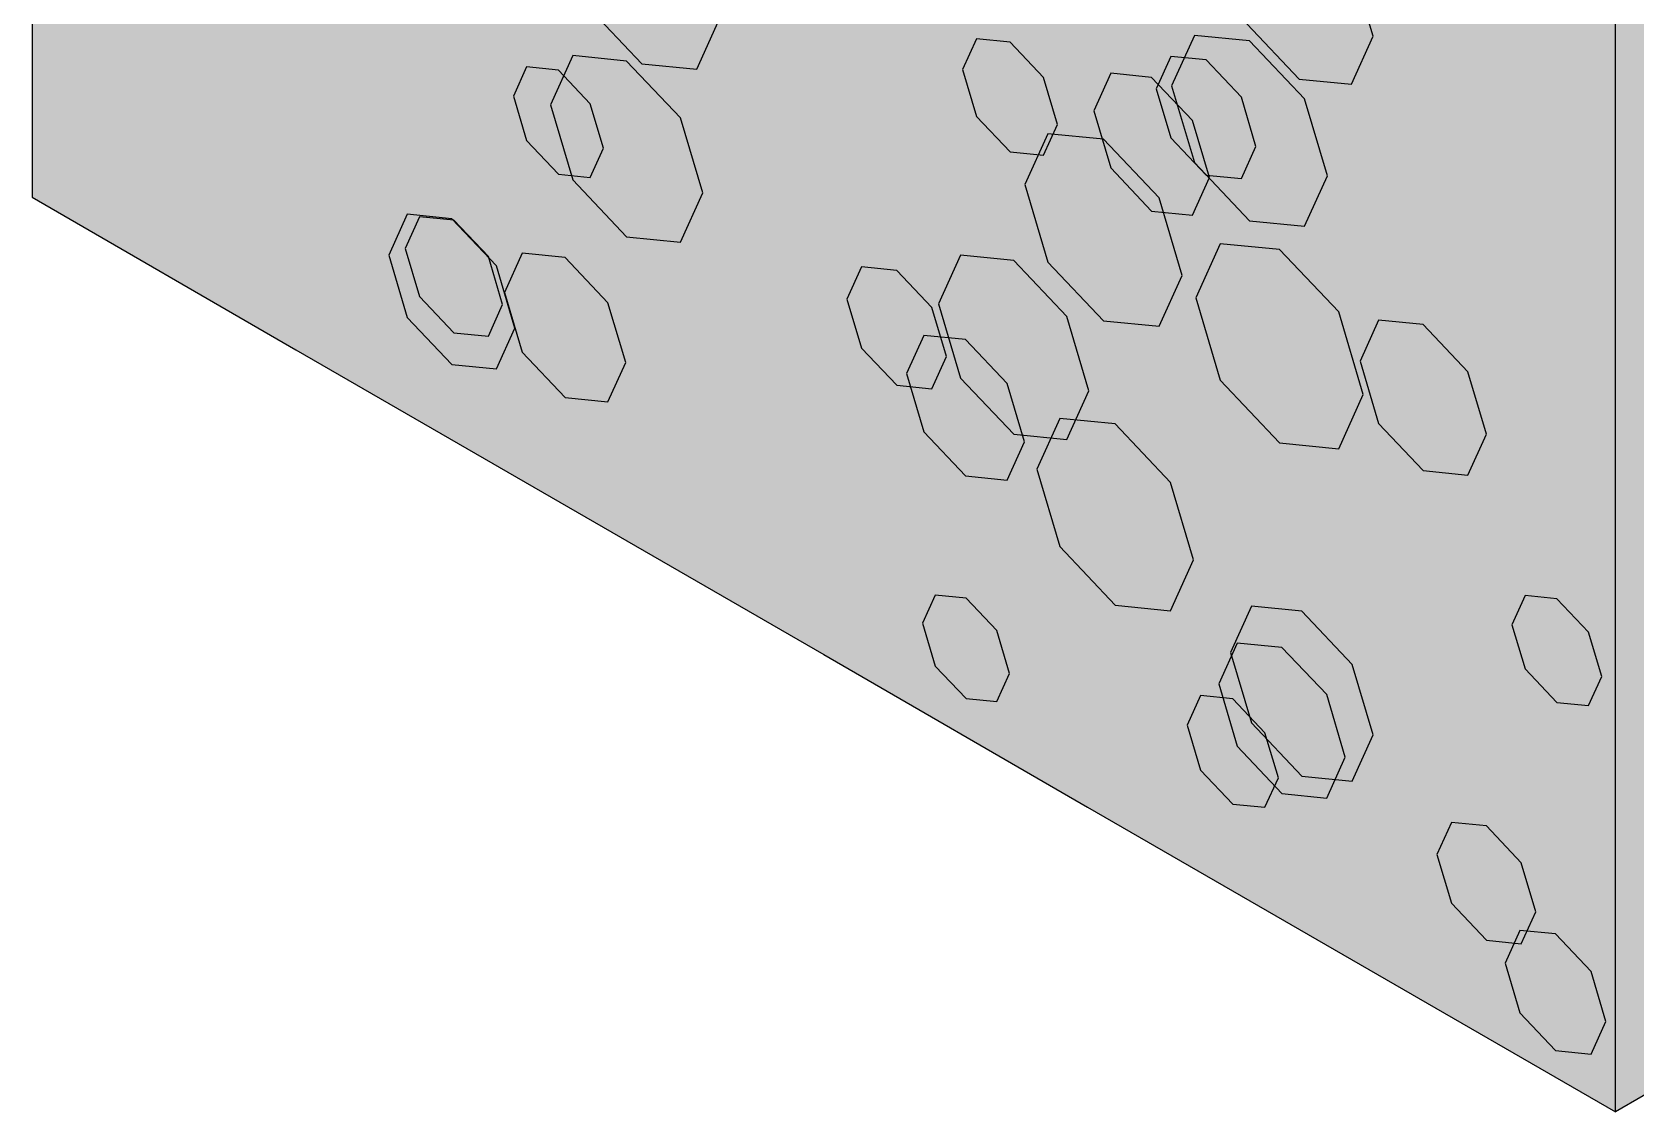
# Model space of a CAD drawing. Header units: metres. Extents: x 0 to 14.2, y 0 to 5.9.
# Drawn here: x 11.7598 to 12.023, y 0.635 to 0.8121 of the extents above; entities that cross this region are included whole.
import ezdxf

# ---------------------------------------------------------------- set-up
doc = ezdxf.new("R2010")
doc.units = ezdxf.units.M
doc.header["$LTSCALE"] = 0.25
doc.layers.add('ISO-ARISTAS', color=8, linetype='CONTINUOUS')
doc.layers.add('ISO-CONCRETO-SUP', color=254, linetype='CONTINUOUS', true_color=0xe8e8e8)

msp = doc.modelspace()

# ---------------------------------------------------------------- linework, layer by layer
at = {"layer": 'ISO-ARISTAS', "color": 250}
for p, q in [((11.75981, 0.845), (11.75981, 0.785)), ((11.97986, 0.8114), (11.97631, 0.82336)), ((11.85082, 0.81641), (11.85984, 0.80688)), ((11.86887, 0.80599), (11.87261, 0.81425)), ((11.95913, 0.81345), (11.96772, 0.80439)), ((12.01962, 0.755), (12.01962, 0.815)), ((12.01962, 0.755), (12.01962, 0.815)), ((11.91477, 0.81098), (11.91249, 0.80594)), ((11.92028, 0.81044), (11.91477, 0.81098)), ((11.95054, 0.81156), (11.9468, 0.80328)), ((11.95958, 0.81066), (11.95054, 0.81156)), ((11.96862, 0.80112), (11.95958, 0.81066)), ((11.97631, 0.80353), (11.97986, 0.8114)), ((11.84854, 0.80823), (11.84488, 0.80015)), ((11.85736, 0.80735), (11.84854, 0.80823)), ((11.92579, 0.80463), (11.92028, 0.81044)), ((11.94668, 0.80809), (11.94428, 0.8028)), ((11.95246, 0.80752), (11.94668, 0.80809)), ((11.84094, 0.80638), (11.83878, 0.80159)), ((11.84618, 0.80586), (11.84094, 0.80638)), ((11.85141, 0.80034), (11.84618, 0.80586)), ((11.86619, 0.79804), (11.85736, 0.80735)), ((11.85984, 0.80688), (11.86887, 0.80599)), ((11.91249, 0.80594), (11.91477, 0.79827)), ((11.93681, 0.80534), (11.93402, 0.79919)), ((11.94352, 0.80467), (11.93681, 0.80534)), ((11.95825, 0.80141), (11.95246, 0.80752)), ((11.92807, 0.79695), (11.92579, 0.80463)), ((11.95024, 0.79758), (11.94352, 0.80467)), ((11.94428, 0.8028), (11.94668, 0.79473)), ((11.9468, 0.80328), (11.95054, 0.79068)), ((11.96772, 0.80439), (11.97631, 0.80353)), ((11.83878, 0.80159), (11.84094, 0.79429)), ((11.84488, 0.80015), (11.84854, 0.78784)), ((11.85358, 0.79304), (11.85141, 0.80034)), ((11.96064, 0.79335), (11.95825, 0.80141)), ((11.97237, 0.78852), (11.96862, 0.80112)), ((11.86985, 0.78573), (11.86619, 0.79804)), ((11.91477, 0.79827), (11.92028, 0.79246)), ((11.93402, 0.79919), (11.93681, 0.78983)), ((11.95302, 0.78822), (11.95024, 0.79758)), ((11.92651, 0.79541), (11.92273, 0.78707)), ((11.92579, 0.79191), (11.92807, 0.79695)), ((11.93562, 0.79451), (11.92651, 0.79541)), ((11.84094, 0.79429), (11.84618, 0.78877)), ((11.85141, 0.78825), (11.85358, 0.79304)), ((11.92028, 0.79246), (11.92579, 0.79191)), ((11.94473, 0.78489), (11.93562, 0.79451)), ((11.94668, 0.79473), (11.95246, 0.78863)), ((11.95825, 0.78806), (11.96064, 0.79335)), ((11.93681, 0.78983), (11.94352, 0.78274)), ((11.95054, 0.79068), (11.95958, 0.78114)), ((11.84618, 0.78877), (11.85141, 0.78825)), ((11.84854, 0.78784), (11.85736, 0.77853)), ((11.92273, 0.78707), (11.92651, 0.77437)), ((11.95024, 0.78207), (11.95302, 0.78822)), ((11.95246, 0.78863), (11.95825, 0.78806)), ((11.96862, 0.78024), (11.97237, 0.78852)), ((11.75981, 0.785), (11.80311, 0.76)), ((11.86619, 0.77765), (11.86985, 0.78573)), ((11.94851, 0.77219), (11.94473, 0.78489)), ((11.82137, 0.78221), (11.81834, 0.77551)), ((11.82338, 0.78179), (11.82104, 0.77662)), ((11.82868, 0.78148), (11.82137, 0.78221)), ((11.82903, 0.78123), (11.82338, 0.78179)), ((11.94352, 0.78274), (11.95024, 0.78207)), ((11.836, 0.77376), (11.82868, 0.78148)), ((11.83468, 0.77527), (11.82903, 0.78123)), ((11.95958, 0.78114), (11.96862, 0.78024)), ((11.82104, 0.77662), (11.82338, 0.76875)), ((11.85736, 0.77853), (11.86619, 0.77765)), ((11.95479, 0.77739), (11.95077, 0.76851)), ((11.9645, 0.77643), (11.95479, 0.77739)), ((11.97421, 0.76619), (11.9645, 0.77643)), ((11.81834, 0.77551), (11.82137, 0.76531)), ((11.83701, 0.7674), (11.83468, 0.77527)), ((11.83903, 0.76356), (11.836, 0.77376)), ((11.84025, 0.77583), (11.83734, 0.76939)), ((11.84728, 0.77514), (11.84025, 0.77583)), ((11.85431, 0.76771), (11.84728, 0.77514)), ((11.91216, 0.77552), (11.90855, 0.76752)), ((11.92089, 0.77465), (11.91216, 0.77552)), ((11.92962, 0.76544), (11.92089, 0.77465)), ((11.92651, 0.77437), (11.93562, 0.76475)), ((11.89592, 0.77359), (11.89353, 0.76831)), ((11.9017, 0.77302), (11.89592, 0.77359)), ((11.90747, 0.76692), (11.9017, 0.77302)), ((11.94473, 0.76385), (11.94851, 0.77219)), ((11.82338, 0.76875), (11.82903, 0.76279)), ((11.83734, 0.76939), (11.84025, 0.75959)), ((11.95077, 0.76851), (11.95479, 0.75498)), ((11.83468, 0.76223), (11.83701, 0.7674)), ((11.85722, 0.75791), (11.85431, 0.76771)), ((11.89353, 0.76831), (11.89592, 0.76026)), ((11.90987, 0.75887), (11.90747, 0.76692)), ((11.90855, 0.76752), (11.91216, 0.75535)), ((11.97823, 0.75266), (11.97421, 0.76619)), ((11.82137, 0.76531), (11.82868, 0.75759)), ((11.836, 0.75687), (11.83903, 0.76356)), ((11.93324, 0.75327), (11.92962, 0.76544)), ((11.93562, 0.76475), (11.94473, 0.76385)), ((11.98076, 0.76486), (11.97772, 0.75814)), ((11.98809, 0.76413), (11.98076, 0.76486)), ((11.99543, 0.75639), (11.98809, 0.76413)), ((11.82903, 0.76279), (11.83468, 0.76223)), ((11.90613, 0.76236), (11.90329, 0.75609)), ((11.91298, 0.76168), (11.90613, 0.76236)), ((11.91983, 0.75445), (11.91298, 0.76168)), ((11.80311, 0.76), (11.84641, 0.735)), ((11.84025, 0.75959), (11.84728, 0.75217)), ((11.89592, 0.76026), (11.9017, 0.75416)), ((11.90747, 0.75359), (11.90987, 0.75887)), ((11.97772, 0.75814), (11.98076, 0.74791)), ((11.82868, 0.75759), (11.836, 0.75687)), ((11.85431, 0.75147), (11.85722, 0.75791)), ((11.90329, 0.75609), (11.90613, 0.74654)), ((11.91216, 0.75535), (11.92089, 0.74614)), ((11.99847, 0.74616), (11.99543, 0.75639)), ((11.9017, 0.75416), (11.90747, 0.75359)), ((11.92267, 0.7449), (11.91983, 0.75445)), ((11.92962, 0.74527), (11.93324, 0.75327)), ((11.95479, 0.75498), (11.9645, 0.74473)), ((12.01962, 0.695), (12.01962, 0.755)), ((12.01962, 0.695), (12.01962, 0.755)), ((11.84728, 0.75217), (11.85431, 0.75147)), ((11.97421, 0.74377), (11.97823, 0.75266)), ((11.92843, 0.74874), (11.92466, 0.7404)), ((11.93754, 0.74784), (11.92843, 0.74874)), ((11.94664, 0.73823), (11.93754, 0.74784)), ((11.98076, 0.74791), (11.98809, 0.74017)), ((11.90613, 0.74654), (11.91298, 0.7393)), ((11.91983, 0.73863), (11.92267, 0.7449)), ((11.92089, 0.74614), (11.92962, 0.74527)), ((11.99543, 0.73944), (11.99847, 0.74616)), ((11.9645, 0.74473), (11.97421, 0.74377)), ((11.92466, 0.7404), (11.92843, 0.72771)), ((11.98809, 0.74017), (11.99543, 0.73944)), ((11.91298, 0.7393), (11.91983, 0.73863)), ((11.95041, 0.72554), (11.94664, 0.73823)), ((11.84641, 0.735), (11.88971, 0.71)), ((11.92843, 0.72771), (11.93754, 0.7181)), ((11.94664, 0.7172), (11.95041, 0.72554)), ((11.90801, 0.71977), (11.90592, 0.71515)), ((11.91306, 0.71927), (11.90801, 0.71977)), ((11.91811, 0.71394), (11.91306, 0.71927)), ((12.0048, 0.71967), (12.00264, 0.7149)), ((12.01001, 0.71916), (12.0048, 0.71967)), ((12.01522, 0.71366), (12.01001, 0.71916)), ((11.93754, 0.7181), (11.94664, 0.7172)), ((11.95988, 0.71795), (11.95644, 0.71036)), ((11.96817, 0.71713), (11.95988, 0.71795)), ((11.97645, 0.70838), (11.96817, 0.71713)), ((11.90592, 0.71515), (11.90801, 0.70811)), ((11.9202, 0.70691), (11.91811, 0.71394)), ((12.00264, 0.7149), (12.0048, 0.70764)), ((12.01738, 0.7064), (12.01522, 0.71366)), ((11.95757, 0.7119), (11.95453, 0.70519)), ((11.96491, 0.71118), (11.95757, 0.7119)), ((11.97224, 0.70343), (11.96491, 0.71118)), ((11.88971, 0.71), (11.93301, 0.685)), ((11.90801, 0.70811), (11.91306, 0.70279)), ((11.95644, 0.71036), (11.95988, 0.69881)), ((11.97989, 0.69683), (11.97645, 0.70838)), ((11.91811, 0.70229), (11.9202, 0.70691)), ((12.0048, 0.70764), (12.01001, 0.70214)), ((12.01522, 0.70163), (12.01738, 0.7064)), ((11.91306, 0.70279), (11.91811, 0.70229)), ((11.95153, 0.70329), (11.94934, 0.69845)), ((11.95682, 0.70277), (11.95153, 0.70329)), ((11.95453, 0.70519), (11.95757, 0.69496)), ((11.96212, 0.69718), (11.95682, 0.70277)), ((11.97528, 0.6932), (11.97224, 0.70343)), ((12.01001, 0.70214), (12.01522, 0.70163)), ((11.94934, 0.69845), (11.95153, 0.69107)), ((11.95988, 0.69881), (11.96817, 0.69006)), ((11.95757, 0.69496), (11.96491, 0.68721)), ((11.96431, 0.68981), (11.96212, 0.69718)), ((11.97645, 0.68924), (11.97989, 0.69683)), ((12.01962, 0.635), (12.01962, 0.695)), ((12.01962, 0.635), (12.01962, 0.695)), ((11.97224, 0.68648), (11.97528, 0.6932)), ((11.95153, 0.69107), (11.95682, 0.68549)), ((11.96212, 0.68496), (11.96431, 0.68981)), ((11.96817, 0.69006), (11.97645, 0.68924)), ((11.96491, 0.68721), (11.97224, 0.68648)), ((11.93301, 0.685), (11.97631, 0.66)), ((11.95682, 0.68549), (11.96212, 0.68496)), ((11.9927, 0.68246), (11.99032, 0.67721)), ((11.99844, 0.68189), (11.9927, 0.68246)), ((12.00418, 0.67583), (11.99844, 0.68189)), ((11.99032, 0.67721), (11.9927, 0.66921)), ((12.00656, 0.66783), (12.00418, 0.67583)), ((11.9927, 0.66921), (11.99844, 0.66315)), ((12.00418, 0.66258), (12.00656, 0.66783)), ((12.00394, 0.66477), (12.00151, 0.65941)), ((12.00979, 0.66419), (12.00394, 0.66477)), ((12.01564, 0.65801), (12.00979, 0.66419)), ((12.07158, 0.665), (12.01962, 0.635)), ((11.99844, 0.66315), (12.00418, 0.66258)), ((11.97631, 0.66), (12.01962, 0.635)), ((12.00151, 0.65941), (12.00394, 0.65125)), ((12.01807, 0.64985), (12.01564, 0.65801)), ((12.00394, 0.65125), (12.00979, 0.64507)), ((12.01564, 0.64449), (12.01807, 0.64985)), ((12.00979, 0.64507), (12.01564, 0.64449))]:
    msp.add_line(p, q, dxfattribs=at)
at = {"layer": 'ISO-CONCRETO-SUP', "true_color": 0x5a554f}
for points in [[(11.88971, 0.83), (11.93301, 0.805), (11.88971, 0.89), (11.93301, 0.865)], [(11.80311, 0.82), (11.84641, 0.795), (11.80311, 0.88), (11.84641, 0.855)], [(11.93301, 0.805), (11.97631, 0.78), (11.93301, 0.865), (11.97631, 0.84)], [(11.84641, 0.795), (11.88971, 0.77), (11.84641, 0.855), (11.88971, 0.83)], [(11.75981, 0.785), (11.80311, 0.76), (11.75981, 0.845), (11.80311, 0.82)], [(11.97631, 0.78), (12.01962, 0.755), (11.97631, 0.84), (12.01962, 0.815)], [(11.88971, 0.77), (11.93301, 0.745), (11.88971, 0.83), (11.93301, 0.805)], [(11.80311, 0.76), (11.84641, 0.735), (11.80311, 0.82), (11.84641, 0.795)], [(11.93301, 0.745), (11.97631, 0.72), (11.93301, 0.805), (11.97631, 0.78)], [(11.84641, 0.735), (11.88971, 0.71), (11.84641, 0.795), (11.88971, 0.77)], [(11.97631, 0.72), (12.01962, 0.695), (11.97631, 0.78), (12.01962, 0.755)], [(11.88971, 0.71), (11.93301, 0.685), (11.88971, 0.77), (11.93301, 0.745)], [(11.93301, 0.685), (11.97631, 0.66), (11.93301, 0.745), (11.97631, 0.72)], [(11.97631, 0.66), (12.01962, 0.635), (11.97631, 0.72), (12.01962, 0.695)]]:
    msp.add_solid(points, dxfattribs=at)
at = {"layer": 'ISO-CONCRETO-SUP', "true_color": 0x514d47}
for points in [[(12.07158, 0.785), (12.01962, 0.755), (12.07158, 0.845), (12.01962, 0.815)], [(12.07158, 0.725), (12.01962, 0.695), (12.07158, 0.785), (12.01962, 0.755)], [(12.07158, 0.665), (12.01962, 0.635), (12.07158, 0.725), (12.01962, 0.695)]]:
    msp.add_solid(points, dxfattribs=at)
at = {"layer": 'ISO-CONCRETO-SUP', "true_color": 0x989080}
for points in [[(11.84708, 0.82899), (11.85082, 0.81641), (11.85984, 0.80688)], [(11.84708, 0.82899), (11.85984, 0.80688), (11.86887, 0.80599)], [(11.84708, 0.82899), (11.86887, 0.80599), (11.87261, 0.81425)], [(11.95558, 0.82542), (11.95913, 0.81345), (11.96772, 0.80439)], [(11.95558, 0.82542), (11.96772, 0.80439), (11.97631, 0.80353)], [(11.95558, 0.82542), (11.97631, 0.80353), (11.97986, 0.8114)], [(11.95558, 0.82542), (11.97986, 0.8114), (11.97631, 0.82336)], [(11.84488, 0.80015), (11.85736, 0.80735), (11.84854, 0.80823)], [(11.84488, 0.80015), (11.86619, 0.79804), (11.85736, 0.80735)], [(11.84488, 0.80015), (11.84854, 0.78784), (11.85736, 0.77853)], [(11.84488, 0.80015), (11.85736, 0.77853), (11.86619, 0.77765)], [(11.84488, 0.80015), (11.86619, 0.77765), (11.86985, 0.78573)], [(11.84488, 0.80015), (11.86985, 0.78573), (11.86619, 0.79804)], [(11.92273, 0.78707), (11.93562, 0.79451), (11.92651, 0.79541)], [(11.92273, 0.78707), (11.94473, 0.78489), (11.93562, 0.79451)], [(11.92273, 0.78707), (11.92651, 0.77437), (11.93562, 0.76475)], [(11.92273, 0.78707), (11.93562, 0.76475), (11.94473, 0.76385)], [(11.92273, 0.78707), (11.94473, 0.76385), (11.94851, 0.77219)], [(11.92273, 0.78707), (11.94851, 0.77219), (11.94473, 0.78489)], [(11.95077, 0.76851), (11.9645, 0.77643), (11.95479, 0.77739)], [(11.95077, 0.76851), (11.97421, 0.76619), (11.9645, 0.77643)], [(11.95077, 0.76851), (11.95479, 0.75498), (11.9645, 0.74473)], [(11.95077, 0.76851), (11.9645, 0.74473), (11.97421, 0.74377)], [(11.95077, 0.76851), (11.97421, 0.74377), (11.97823, 0.75266)], [(11.95077, 0.76851), (11.97823, 0.75266), (11.97421, 0.76619)]]:
    msp.add_solid(points, dxfattribs=at)
at = {"layer": 'ISO-CONCRETO-SUP', "true_color": 0x797165}
for points in [[(11.91249, 0.80594), (11.92028, 0.81044), (11.91477, 0.81098)], [(11.91249, 0.80594), (11.92579, 0.80463), (11.92028, 0.81044)], [(11.94428, 0.8028), (11.95246, 0.80752), (11.94668, 0.80809)], [(11.91249, 0.80594), (11.91477, 0.79827), (11.92028, 0.79246)], [(11.91249, 0.80594), (11.92028, 0.79246), (11.92579, 0.79191)], [(11.91249, 0.80594), (11.92579, 0.79191), (11.92807, 0.79695)], [(11.91249, 0.80594), (11.92807, 0.79695), (11.92579, 0.80463)], [(11.94428, 0.8028), (11.95825, 0.80141), (11.95246, 0.80752)], [(11.94428, 0.8028), (11.94668, 0.79473), (11.95246, 0.78863)], [(11.94428, 0.8028), (11.95246, 0.78863), (11.95825, 0.78806)], [(11.94428, 0.8028), (11.95825, 0.78806), (11.96064, 0.79335)], [(11.94428, 0.8028), (11.96064, 0.79335), (11.95825, 0.80141)], [(11.83734, 0.76939), (11.84728, 0.77514), (11.84025, 0.77583)], [(11.83734, 0.76939), (11.85431, 0.76771), (11.84728, 0.77514)], [(11.83734, 0.76939), (11.84025, 0.75959), (11.84728, 0.75217)], [(11.83734, 0.76939), (11.84728, 0.75217), (11.85431, 0.75147)], [(11.83734, 0.76939), (11.85431, 0.75147), (11.85722, 0.75791)], [(11.83734, 0.76939), (11.85722, 0.75791), (11.85431, 0.76771)], [(11.90592, 0.71515), (11.91306, 0.71927), (11.90801, 0.71977)], [(11.90592, 0.71515), (11.91811, 0.71394), (11.91306, 0.71927)], [(11.95644, 0.71036), (11.96817, 0.71713), (11.95988, 0.71795)], [(11.95644, 0.71036), (11.97645, 0.70838), (11.96817, 0.71713)], [(11.90592, 0.71515), (11.90801, 0.70811), (11.91306, 0.70279)], [(11.90592, 0.71515), (11.91306, 0.70279), (11.91811, 0.70229)], [(11.90592, 0.71515), (11.91811, 0.70229), (11.9202, 0.70691)], [(11.90592, 0.71515), (11.9202, 0.70691), (11.91811, 0.71394)], [(11.95453, 0.70519), (11.96491, 0.71118), (11.95757, 0.7119)], [(11.95453, 0.70519), (11.97224, 0.70343), (11.96491, 0.71118)], [(11.95644, 0.71036), (11.95988, 0.69881), (11.96817, 0.69006)], [(11.95644, 0.71036), (11.96817, 0.69006), (11.97645, 0.68924)], [(11.95644, 0.71036), (11.97645, 0.68924), (11.97989, 0.69683)], [(11.95644, 0.71036), (11.97989, 0.69683), (11.97645, 0.70838)], [(11.95453, 0.70519), (11.95757, 0.69496), (11.96491, 0.68721)], [(11.95453, 0.70519), (11.96491, 0.68721), (11.97224, 0.68648)], [(11.95453, 0.70519), (11.97224, 0.68648), (11.97528, 0.6932)], [(11.95453, 0.70519), (11.97528, 0.6932), (11.97224, 0.70343)], [(11.99032, 0.67721), (11.99844, 0.68189), (11.9927, 0.68246)], [(11.99032, 0.67721), (12.00418, 0.67583), (11.99844, 0.68189)], [(11.99032, 0.67721), (11.9927, 0.66921), (11.99844, 0.66315)], [(11.99032, 0.67721), (11.99844, 0.66315), (12.00418, 0.66258)], [(11.99032, 0.67721), (12.00418, 0.66258), (12.00656, 0.66783)], [(11.99032, 0.67721), (12.00656, 0.66783), (12.00418, 0.67583)], [(12.00151, 0.65941), (12.00979, 0.66419), (12.00394, 0.66477)], [(12.00151, 0.65941), (12.01564, 0.65801), (12.00979, 0.66419)], [(12.00151, 0.65941), (12.00394, 0.65125), (12.00979, 0.64507)], [(12.00151, 0.65941), (12.00979, 0.64507), (12.01564, 0.64449)], [(12.00151, 0.65941), (12.01564, 0.64449), (12.01807, 0.64985)], [(12.00151, 0.65941), (12.01807, 0.64985), (12.01564, 0.65801)]]:
    msp.add_solid(points, dxfattribs=at)
at = {"layer": 'ISO-CONCRETO-SUP', "true_color": 0x8b8373}
for points in [[(11.9468, 0.80328), (11.95958, 0.81066), (11.95054, 0.81156)], [(11.9468, 0.80328), (11.96862, 0.80112), (11.95958, 0.81066)], [(11.83878, 0.80159), (11.84618, 0.80586), (11.84094, 0.80638)], [(11.83878, 0.80159), (11.85141, 0.80034), (11.84618, 0.80586)], [(11.9468, 0.80328), (11.95054, 0.79068), (11.95958, 0.78114)], [(11.9468, 0.80328), (11.95958, 0.78114), (11.96862, 0.78024)], [(11.9468, 0.80328), (11.96862, 0.78024), (11.97237, 0.78852)], [(11.9468, 0.80328), (11.97237, 0.78852), (11.96862, 0.80112)], [(11.83878, 0.80159), (11.84094, 0.79429), (11.84618, 0.78877)], [(11.83878, 0.80159), (11.84618, 0.78877), (11.85141, 0.78825)], [(11.83878, 0.80159), (11.85141, 0.78825), (11.85358, 0.79304)], [(11.83878, 0.80159), (11.85358, 0.79304), (11.85141, 0.80034)], [(11.81834, 0.77551), (11.82868, 0.78148), (11.82137, 0.78221)], [(11.82104, 0.77662), (11.82903, 0.78123), (11.82338, 0.78179)], [(11.81834, 0.77551), (11.836, 0.77376), (11.82868, 0.78148)], [(11.82104, 0.77662), (11.83468, 0.77527), (11.82903, 0.78123)], [(11.82104, 0.77662), (11.82338, 0.76875), (11.82903, 0.76279)], [(11.82104, 0.77662), (11.82903, 0.76279), (11.83468, 0.76223)], [(11.82104, 0.77662), (11.83468, 0.76223), (11.83701, 0.7674)], [(11.82104, 0.77662), (11.83701, 0.7674), (11.83468, 0.77527)], [(11.81834, 0.77551), (11.82137, 0.76531), (11.82868, 0.75759)], [(11.81834, 0.77551), (11.82868, 0.75759), (11.836, 0.75687)], [(11.81834, 0.77551), (11.836, 0.75687), (11.83903, 0.76356)], [(11.81834, 0.77551), (11.83903, 0.76356), (11.836, 0.77376)], [(11.90855, 0.76752), (11.92089, 0.77465), (11.91216, 0.77552)], [(11.90855, 0.76752), (11.92962, 0.76544), (11.92089, 0.77465)], [(11.90855, 0.76752), (11.91216, 0.75535), (11.92089, 0.74614)], [(11.90855, 0.76752), (11.92089, 0.74614), (11.92962, 0.74527)], [(11.90855, 0.76752), (11.92962, 0.74527), (11.93324, 0.75327)], [(11.90855, 0.76752), (11.93324, 0.75327), (11.92962, 0.76544)], [(11.90329, 0.75609), (11.91298, 0.76168), (11.90613, 0.76236)], [(11.90329, 0.75609), (11.91983, 0.75445), (11.91298, 0.76168)], [(11.90329, 0.75609), (11.90613, 0.74654), (11.91298, 0.7393)], [(11.90329, 0.75609), (11.91298, 0.7393), (11.91983, 0.73863)], [(11.90329, 0.75609), (11.91983, 0.73863), (11.92267, 0.7449)], [(11.90329, 0.75609), (11.92267, 0.7449), (11.91983, 0.75445)], [(12.00264, 0.7149), (12.01001, 0.71916), (12.0048, 0.71967)], [(12.00264, 0.7149), (12.01522, 0.71366), (12.01001, 0.71916)], [(12.00264, 0.7149), (12.0048, 0.70764), (12.01001, 0.70214)], [(12.00264, 0.7149), (12.01001, 0.70214), (12.01522, 0.70163)], [(12.00264, 0.7149), (12.01522, 0.70163), (12.01738, 0.7064)], [(12.00264, 0.7149), (12.01738, 0.7064), (12.01522, 0.71366)]]:
    msp.add_solid(points, dxfattribs=at)
at = {"layer": 'ISO-CONCRETO-SUP', "true_color": 0x81796d}
for points in [[(11.93402, 0.79919), (11.94352, 0.80467), (11.93681, 0.80534)], [(11.93402, 0.79919), (11.95024, 0.79758), (11.94352, 0.80467)], [(11.93402, 0.79919), (11.93681, 0.78983), (11.94352, 0.78274)], [(11.93402, 0.79919), (11.94352, 0.78274), (11.95024, 0.78207)], [(11.93402, 0.79919), (11.95024, 0.78207), (11.95302, 0.78822)], [(11.93402, 0.79919), (11.95302, 0.78822), (11.95024, 0.79758)], [(11.97772, 0.75814), (11.98809, 0.76413), (11.98076, 0.76486)], [(11.97772, 0.75814), (11.99543, 0.75639), (11.98809, 0.76413)], [(11.97772, 0.75814), (11.98076, 0.74791), (11.98809, 0.74017)], [(11.97772, 0.75814), (11.98809, 0.74017), (11.99543, 0.73944)], [(11.97772, 0.75814), (11.99543, 0.73944), (11.99847, 0.74616)], [(11.97772, 0.75814), (11.99847, 0.74616), (11.99543, 0.75639)], [(11.92466, 0.7404), (11.93754, 0.74784), (11.92843, 0.74874)], [(11.92466, 0.7404), (11.94664, 0.73823), (11.93754, 0.74784)], [(11.92466, 0.7404), (11.92843, 0.72771), (11.93754, 0.7181)], [(11.92466, 0.7404), (11.93754, 0.7181), (11.94664, 0.7172)], [(11.92466, 0.7404), (11.94664, 0.7172), (11.95041, 0.72554)], [(11.92466, 0.7404), (11.95041, 0.72554), (11.94664, 0.73823)]]:
    msp.add_solid(points, dxfattribs=at)
at = {"layer": 'ISO-CONCRETO-SUP', "true_color": 0x67625a}
for points in [[(11.89353, 0.76831), (11.9017, 0.77302), (11.89592, 0.77359)], [(11.89353, 0.76831), (11.90747, 0.76692), (11.9017, 0.77302)], [(11.89353, 0.76831), (11.89592, 0.76026), (11.9017, 0.75416)], [(11.89353, 0.76831), (11.9017, 0.75416), (11.90747, 0.75359)], [(11.89353, 0.76831), (11.90747, 0.75359), (11.90987, 0.75887)], [(11.89353, 0.76831), (11.90987, 0.75887), (11.90747, 0.76692)], [(11.94934, 0.69845), (11.95682, 0.70277), (11.95153, 0.70329)], [(11.94934, 0.69845), (11.96212, 0.69718), (11.95682, 0.70277)], [(11.94934, 0.69845), (11.95153, 0.69107), (11.95682, 0.68549)], [(11.94934, 0.69845), (11.95682, 0.68549), (11.96212, 0.68496)], [(11.94934, 0.69845), (11.96212, 0.68496), (11.96431, 0.68981)], [(11.94934, 0.69845), (11.96431, 0.68981), (11.96212, 0.69718)]]:
    msp.add_solid(points, dxfattribs=at)

doc.saveas('drawing.dxf')
